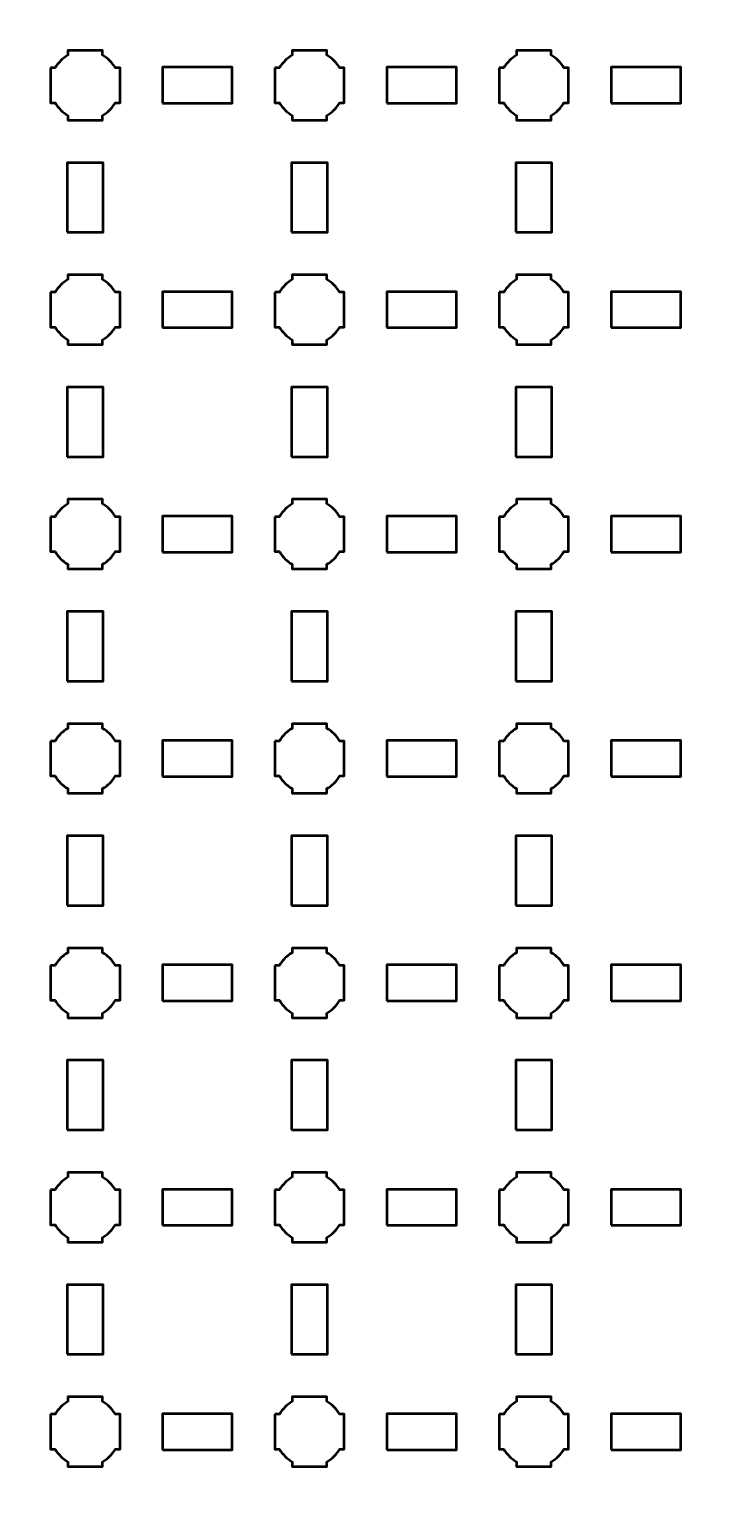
# Model space of a CAD drawing. Header units: centimetres. Extents: x -35.1 to 14.2, y -39.5 to 9.8.
# Drawn here: x -11 to -4.94, y -15.35 to -2.35 of the extents above; entities that cross this region are included whole.
import ezdxf

# ---------------------------------------------------------------- set-up
doc = ezdxf.new("R2010")
doc.units = ezdxf.units.CM
doc.header["$MEASUREMENT"] = 0
doc.layers.add('Layer 1', color=7, linetype='Continuous')

msp = doc.modelspace()

# ---------------------------------------------------------------- linework, layer by layer
at = {"layer": 'Layer 1', "color": 250, "lineweight": 53}
for points in [[(-9.81, -3.01), (-9.19, -3.01), (-9.19, -2.69), (-9.81, -2.69), (-9.81, -3.01)], [(-7.81, -3.01), (-7.19, -3.01), (-7.19, -2.69), (-7.81, -2.69), (-7.81, -3.01)], [(-5.81, -3.01), (-5.19, -3.01), (-5.19, -2.69), (-5.81, -2.69), (-5.81, -3.01)], [(-10.66, -4.16), (-10.34, -4.16), (-10.34, -3.54), (-10.66, -3.54), (-10.66, -4.16)], [(-8.66, -4.16), (-8.34, -4.16), (-8.34, -3.54), (-8.66, -3.54), (-8.66, -4.16)], [(-6.66, -4.16), (-6.34, -4.16), (-6.34, -3.54), (-6.66, -3.54), (-6.66, -4.16)], [(-9.81, -5.01), (-9.19, -5.01), (-9.19, -4.69), (-9.81, -4.69), (-9.81, -5.01)], [(-7.81, -5.01), (-7.19, -5.01), (-7.19, -4.69), (-7.81, -4.69), (-7.81, -5.01)], [(-5.81, -5.01), (-5.19, -5.01), (-5.19, -4.69), (-5.81, -4.69), (-5.81, -5.01)], [(-10.66, -6.16), (-10.34, -6.16), (-10.34, -5.54), (-10.66, -5.54), (-10.66, -6.16)], [(-8.66, -6.16), (-8.34, -6.16), (-8.34, -5.54), (-8.66, -5.54), (-8.66, -6.16)], [(-6.66, -6.16), (-6.34, -6.16), (-6.34, -5.54), (-6.66, -5.54), (-6.66, -6.16)], [(-9.81, -7.01), (-9.19, -7.01), (-9.19, -6.69), (-9.81, -6.69), (-9.81, -7.01)], [(-7.81, -7.01), (-7.19, -7.01), (-7.19, -6.69), (-7.81, -6.69), (-7.81, -7.01)], [(-5.81, -7.01), (-5.19, -7.01), (-5.19, -6.69), (-5.81, -6.69), (-5.81, -7.01)], [(-10.66, -8.16), (-10.34, -8.16), (-10.34, -7.54), (-10.66, -7.54), (-10.66, -8.16)], [(-8.66, -8.16), (-8.34, -8.16), (-8.34, -7.54), (-8.66, -7.54), (-8.66, -8.16)], [(-6.66, -8.16), (-6.34, -8.16), (-6.34, -7.54), (-6.66, -7.54), (-6.66, -8.16)], [(-9.81, -9.01), (-9.19, -9.01), (-9.19, -8.69), (-9.81, -8.69), (-9.81, -9.01)], [(-7.81, -9.01), (-7.19, -9.01), (-7.19, -8.69), (-7.81, -8.69), (-7.81, -9.01)], [(-5.81, -9.01), (-5.19, -9.01), (-5.19, -8.69), (-5.81, -8.69), (-5.81, -9.01)], [(-10.66, -10.16), (-10.34, -10.16), (-10.34, -9.54), (-10.66, -9.54), (-10.66, -10.16)], [(-8.66, -10.16), (-8.34, -10.16), (-8.34, -9.54), (-8.66, -9.54), (-8.66, -10.16)], [(-6.66, -10.16), (-6.34, -10.16), (-6.34, -9.54), (-6.66, -9.54), (-6.66, -10.16)], [(-9.81, -11.01), (-9.19, -11.01), (-9.19, -10.69), (-9.81, -10.69), (-9.81, -11.01)], [(-7.81, -11.01), (-7.19, -11.01), (-7.19, -10.69), (-7.81, -10.69), (-7.81, -11.01)], [(-5.81, -11.01), (-5.19, -11.01), (-5.19, -10.69), (-5.81, -10.69), (-5.81, -11.01)], [(-10.66, -12.16), (-10.34, -12.16), (-10.34, -11.54), (-10.66, -11.54), (-10.66, -12.16)], [(-8.66, -12.16), (-8.34, -12.16), (-8.34, -11.54), (-8.66, -11.54), (-8.66, -12.16)], [(-6.66, -12.16), (-6.34, -12.16), (-6.34, -11.54), (-6.66, -11.54), (-6.66, -12.16)], [(-9.81, -13.01), (-9.19, -13.01), (-9.19, -12.69), (-9.81, -12.69), (-9.81, -13.01)], [(-7.81, -13.01), (-7.19, -13.01), (-7.19, -12.69), (-7.81, -12.69), (-7.81, -13.01)], [(-5.81, -13.01), (-5.19, -13.01), (-5.19, -12.69), (-5.81, -12.69), (-5.81, -13.01)], [(-10.66, -14.16), (-10.34, -14.16), (-10.34, -13.54), (-10.66, -13.54), (-10.66, -14.16)], [(-8.66, -14.16), (-8.34, -14.16), (-8.34, -13.54), (-8.66, -13.54), (-8.66, -14.16)], [(-6.66, -14.16), (-6.34, -14.16), (-6.34, -13.54), (-6.66, -13.54), (-6.66, -14.16)], [(-9.81, -15.01), (-9.19, -15.01), (-9.19, -14.69), (-9.81, -14.69), (-9.81, -15.01)], [(-7.81, -15.01), (-7.19, -15.01), (-7.19, -14.69), (-7.81, -14.69), (-7.81, -15.01)], [(-5.81, -15.01), (-5.19, -15.01), (-5.19, -14.69), (-5.81, -14.69), (-5.81, -15.01)]]:
    msp.add_lwpolyline(points, close=True, dxfattribs=at)
msp.add_open_spline([(-35.15, -39), (-35.15, -39), (-35.15, 9.3), (-35.15, 9.3), (-35.15, 9.3), (-35.15, 9.57609), (-34.92609, 9.8), (-34.65, 9.8), (-34.65, 9.8), (-34.65, 9.8), (13.65, 9.8), (13.65, 9.8), (13.65, 9.8), (13.92609, 9.8), (14.15, 9.57609), (14.15, 9.3), (14.15, 9.3), (14.15, 9.3), (14.15, -39), (14.15, -39), (14.15, -39), (14.15, -39.27609), (13.92609, -39.5), (13.65, -39.5), (13.65, -39.5), (13.65, -39.5), (-34.65, -39.5), (-34.65, -39.5), (-34.65, -39.5), (-34.92609, -39.5), (-35.15, -39.27609), (-35.15, -39)], degree=3, knots=[0, 0, 0, 0, 0.125, 0.125, 0.125, 0.125, 0.25, 0.25, 0.25, 0.25, 0.375, 0.375, 0.375, 0.375, 0.5, 0.5, 0.5, 0.5, 0.625, 0.625, 0.625, 0.625, 0.75, 0.75, 0.75, 0.75, 0.875, 0.875, 0.875, 0.875, 1, 1, 1, 1], dxfattribs=at)
at = {"layer": 'Layer 1', "lineweight": 53}
for points in [[(-10.81, -2.695), (-10.81, -2.695), (-10.76851, -2.695), (-10.76851, -2.695), (-10.76851, -2.695), (-10.74128, -2.64795), (-10.70205, -2.60872), (-10.655, -2.58149), (-10.655, -2.58149), (-10.655, -2.58149), (-10.655, -2.54), (-10.655, -2.54), (-10.655, -2.54), (-10.655, -2.54), (-10.5, -2.54), (-10.5, -2.54), (-10.5, -2.54), (-10.5, -2.54), (-10.345, -2.54), (-10.345, -2.54), (-10.345, -2.54), (-10.345, -2.54), (-10.345, -2.58149), (-10.345, -2.58149), (-10.345, -2.58149), (-10.29795, -2.60872), (-10.25872, -2.64795), (-10.23149, -2.695), (-10.23149, -2.695), (-10.23149, -2.695), (-10.19, -2.695), (-10.19, -2.695), (-10.19, -2.695), (-10.19, -2.695), (-10.19, -2.85), (-10.19, -2.85), (-10.19, -2.85), (-10.19, -2.85), (-10.19, -3.005), (-10.19, -3.005), (-10.19, -3.005), (-10.19, -3.005), (-10.23149, -3.005), (-10.23149, -3.005), (-10.23149, -3.005), (-10.25872, -3.05205), (-10.29795, -3.09128), (-10.345, -3.11851), (-10.345, -3.11851), (-10.345, -3.11851), (-10.345, -3.16), (-10.345, -3.16), (-10.345, -3.16), (-10.345, -3.16), (-10.5, -3.16), (-10.5, -3.16), (-10.5, -3.16), (-10.5, -3.16), (-10.655, -3.16), (-10.655, -3.16), (-10.655, -3.16), (-10.655, -3.16), (-10.655, -3.11851), (-10.655, -3.11851), (-10.655, -3.11851), (-10.70205, -3.09128), (-10.74128, -3.05205), (-10.76851, -3.005), (-10.76851, -3.005), (-10.76851, -3.005), (-10.81, -3.005), (-10.81, -3.005), (-10.81, -3.005), (-10.81, -3.005), (-10.81, -2.85), (-10.81, -2.85), (-10.81, -2.85), (-10.81, -2.85), (-10.81, -2.695), (-10.81, -2.695)], [(-8.81, -2.695), (-8.81, -2.695), (-8.76851, -2.695), (-8.76851, -2.695), (-8.76851, -2.695), (-8.74128, -2.64795), (-8.70205, -2.60872), (-8.655, -2.58149), (-8.655, -2.58149), (-8.655, -2.58149), (-8.655, -2.54), (-8.655, -2.54), (-8.655, -2.54), (-8.655, -2.54), (-8.5, -2.54), (-8.5, -2.54), (-8.5, -2.54), (-8.5, -2.54), (-8.345, -2.54), (-8.345, -2.54), (-8.345, -2.54), (-8.345, -2.54), (-8.345, -2.58149), (-8.345, -2.58149), (-8.345, -2.58149), (-8.29795, -2.60872), (-8.25872, -2.64795), (-8.23149, -2.695), (-8.23149, -2.695), (-8.23149, -2.695), (-8.19, -2.695), (-8.19, -2.695), (-8.19, -2.695), (-8.19, -2.695), (-8.19, -2.85), (-8.19, -2.85), (-8.19, -2.85), (-8.19, -2.85), (-8.19, -3.005), (-8.19, -3.005), (-8.19, -3.005), (-8.19, -3.005), (-8.23149, -3.005), (-8.23149, -3.005), (-8.23149, -3.005), (-8.25872, -3.05205), (-8.29795, -3.09128), (-8.345, -3.11851), (-8.345, -3.11851), (-8.345, -3.11851), (-8.345, -3.16), (-8.345, -3.16), (-8.345, -3.16), (-8.345, -3.16), (-8.5, -3.16), (-8.5, -3.16), (-8.5, -3.16), (-8.5, -3.16), (-8.655, -3.16), (-8.655, -3.16), (-8.655, -3.16), (-8.655, -3.16), (-8.655, -3.11851), (-8.655, -3.11851), (-8.655, -3.11851), (-8.70205, -3.09128), (-8.74128, -3.05205), (-8.76851, -3.005), (-8.76851, -3.005), (-8.76851, -3.005), (-8.81, -3.005), (-8.81, -3.005), (-8.81, -3.005), (-8.81, -3.005), (-8.81, -2.85), (-8.81, -2.85), (-8.81, -2.85), (-8.81, -2.85), (-8.81, -2.695), (-8.81, -2.695)], [(-6.81, -2.695), (-6.81, -2.695), (-6.76851, -2.695), (-6.76851, -2.695), (-6.76851, -2.695), (-6.74128, -2.64795), (-6.70205, -2.60872), (-6.655, -2.58149), (-6.655, -2.58149), (-6.655, -2.58149), (-6.655, -2.54), (-6.655, -2.54), (-6.655, -2.54), (-6.655, -2.54), (-6.5, -2.54), (-6.5, -2.54), (-6.5, -2.54), (-6.5, -2.54), (-6.345, -2.54), (-6.345, -2.54), (-6.345, -2.54), (-6.345, -2.54), (-6.345, -2.58149), (-6.345, -2.58149), (-6.345, -2.58149), (-6.29795, -2.60872), (-6.25872, -2.64795), (-6.23149, -2.695), (-6.23149, -2.695), (-6.23149, -2.695), (-6.19, -2.695), (-6.19, -2.695), (-6.19, -2.695), (-6.19, -2.695), (-6.19, -2.85), (-6.19, -2.85), (-6.19, -2.85), (-6.19, -2.85), (-6.19, -3.005), (-6.19, -3.005), (-6.19, -3.005), (-6.19, -3.005), (-6.23149, -3.005), (-6.23149, -3.005), (-6.23149, -3.005), (-6.25872, -3.05205), (-6.29795, -3.09128), (-6.345, -3.11851), (-6.345, -3.11851), (-6.345, -3.11851), (-6.345, -3.16), (-6.345, -3.16), (-6.345, -3.16), (-6.345, -3.16), (-6.5, -3.16), (-6.5, -3.16), (-6.5, -3.16), (-6.5, -3.16), (-6.655, -3.16), (-6.655, -3.16), (-6.655, -3.16), (-6.655, -3.16), (-6.655, -3.11851), (-6.655, -3.11851), (-6.655, -3.11851), (-6.70205, -3.09128), (-6.74128, -3.05205), (-6.76851, -3.005), (-6.76851, -3.005), (-6.76851, -3.005), (-6.81, -3.005), (-6.81, -3.005), (-6.81, -3.005), (-6.81, -3.005), (-6.81, -2.85), (-6.81, -2.85), (-6.81, -2.85), (-6.81, -2.85), (-6.81, -2.695), (-6.81, -2.695)], [(-10.81, -4.695), (-10.81, -4.695), (-10.76851, -4.695), (-10.76851, -4.695), (-10.76851, -4.695), (-10.74128, -4.64795), (-10.70205, -4.60872), (-10.655, -4.58149), (-10.655, -4.58149), (-10.655, -4.58149), (-10.655, -4.54), (-10.655, -4.54), (-10.655, -4.54), (-10.655, -4.54), (-10.5, -4.54), (-10.5, -4.54), (-10.5, -4.54), (-10.5, -4.54), (-10.345, -4.54), (-10.345, -4.54), (-10.345, -4.54), (-10.345, -4.54), (-10.345, -4.58149), (-10.345, -4.58149), (-10.345, -4.58149), (-10.29795, -4.60872), (-10.25872, -4.64795), (-10.23149, -4.695), (-10.23149, -4.695), (-10.23149, -4.695), (-10.19, -4.695), (-10.19, -4.695), (-10.19, -4.695), (-10.19, -4.695), (-10.19, -4.85), (-10.19, -4.85), (-10.19, -4.85), (-10.19, -4.85), (-10.19, -5.005), (-10.19, -5.005), (-10.19, -5.005), (-10.19, -5.005), (-10.23149, -5.005), (-10.23149, -5.005), (-10.23149, -5.005), (-10.25872, -5.05205), (-10.29795, -5.09128), (-10.345, -5.11851), (-10.345, -5.11851), (-10.345, -5.11851), (-10.345, -5.16), (-10.345, -5.16), (-10.345, -5.16), (-10.345, -5.16), (-10.5, -5.16), (-10.5, -5.16), (-10.5, -5.16), (-10.5, -5.16), (-10.655, -5.16), (-10.655, -5.16), (-10.655, -5.16), (-10.655, -5.16), (-10.655, -5.11851), (-10.655, -5.11851), (-10.655, -5.11851), (-10.70205, -5.09128), (-10.74128, -5.05205), (-10.76851, -5.005), (-10.76851, -5.005), (-10.76851, -5.005), (-10.81, -5.005), (-10.81, -5.005), (-10.81, -5.005), (-10.81, -5.005), (-10.81, -4.85), (-10.81, -4.85), (-10.81, -4.85), (-10.81, -4.85), (-10.81, -4.695), (-10.81, -4.695)], [(-8.81, -4.695), (-8.81, -4.695), (-8.76851, -4.695), (-8.76851, -4.695), (-8.76851, -4.695), (-8.74128, -4.64795), (-8.70205, -4.60872), (-8.655, -4.58149), (-8.655, -4.58149), (-8.655, -4.58149), (-8.655, -4.54), (-8.655, -4.54), (-8.655, -4.54), (-8.655, -4.54), (-8.5, -4.54), (-8.5, -4.54), (-8.5, -4.54), (-8.5, -4.54), (-8.345, -4.54), (-8.345, -4.54), (-8.345, -4.54), (-8.345, -4.54), (-8.345, -4.58149), (-8.345, -4.58149), (-8.345, -4.58149), (-8.29795, -4.60872), (-8.25872, -4.64795), (-8.23149, -4.695), (-8.23149, -4.695), (-8.23149, -4.695), (-8.19, -4.695), (-8.19, -4.695), (-8.19, -4.695), (-8.19, -4.695), (-8.19, -4.85), (-8.19, -4.85), (-8.19, -4.85), (-8.19, -4.85), (-8.19, -5.005), (-8.19, -5.005), (-8.19, -5.005), (-8.19, -5.005), (-8.23149, -5.005), (-8.23149, -5.005), (-8.23149, -5.005), (-8.25872, -5.05205), (-8.29795, -5.09128), (-8.345, -5.11851), (-8.345, -5.11851), (-8.345, -5.11851), (-8.345, -5.16), (-8.345, -5.16), (-8.345, -5.16), (-8.345, -5.16), (-8.5, -5.16), (-8.5, -5.16), (-8.5, -5.16), (-8.5, -5.16), (-8.655, -5.16), (-8.655, -5.16), (-8.655, -5.16), (-8.655, -5.16), (-8.655, -5.11851), (-8.655, -5.11851), (-8.655, -5.11851), (-8.70205, -5.09128), (-8.74128, -5.05205), (-8.76851, -5.005), (-8.76851, -5.005), (-8.76851, -5.005), (-8.81, -5.005), (-8.81, -5.005), (-8.81, -5.005), (-8.81, -5.005), (-8.81, -4.85), (-8.81, -4.85), (-8.81, -4.85), (-8.81, -4.85), (-8.81, -4.695), (-8.81, -4.695)], [(-6.81, -4.695), (-6.81, -4.695), (-6.76851, -4.695), (-6.76851, -4.695), (-6.76851, -4.695), (-6.74128, -4.64795), (-6.70205, -4.60872), (-6.655, -4.58149), (-6.655, -4.58149), (-6.655, -4.58149), (-6.655, -4.54), (-6.655, -4.54), (-6.655, -4.54), (-6.655, -4.54), (-6.5, -4.54), (-6.5, -4.54), (-6.5, -4.54), (-6.5, -4.54), (-6.345, -4.54), (-6.345, -4.54), (-6.345, -4.54), (-6.345, -4.54), (-6.345, -4.58149), (-6.345, -4.58149), (-6.345, -4.58149), (-6.29795, -4.60872), (-6.25872, -4.64795), (-6.23149, -4.695), (-6.23149, -4.695), (-6.23149, -4.695), (-6.19, -4.695), (-6.19, -4.695), (-6.19, -4.695), (-6.19, -4.695), (-6.19, -4.85), (-6.19, -4.85), (-6.19, -4.85), (-6.19, -4.85), (-6.19, -5.005), (-6.19, -5.005), (-6.19, -5.005), (-6.19, -5.005), (-6.23149, -5.005), (-6.23149, -5.005), (-6.23149, -5.005), (-6.25872, -5.05205), (-6.29795, -5.09128), (-6.345, -5.11851), (-6.345, -5.11851), (-6.345, -5.11851), (-6.345, -5.16), (-6.345, -5.16), (-6.345, -5.16), (-6.345, -5.16), (-6.5, -5.16), (-6.5, -5.16), (-6.5, -5.16), (-6.5, -5.16), (-6.655, -5.16), (-6.655, -5.16), (-6.655, -5.16), (-6.655, -5.16), (-6.655, -5.11851), (-6.655, -5.11851), (-6.655, -5.11851), (-6.70205, -5.09128), (-6.74128, -5.05205), (-6.76851, -5.005), (-6.76851, -5.005), (-6.76851, -5.005), (-6.81, -5.005), (-6.81, -5.005), (-6.81, -5.005), (-6.81, -5.005), (-6.81, -4.85), (-6.81, -4.85), (-6.81, -4.85), (-6.81, -4.85), (-6.81, -4.695), (-6.81, -4.695)], [(-10.81, -6.695), (-10.81, -6.695), (-10.76851, -6.695), (-10.76851, -6.695), (-10.76851, -6.695), (-10.74128, -6.64795), (-10.70205, -6.60872), (-10.655, -6.58149), (-10.655, -6.58149), (-10.655, -6.58149), (-10.655, -6.54), (-10.655, -6.54), (-10.655, -6.54), (-10.655, -6.54), (-10.5, -6.54), (-10.5, -6.54), (-10.5, -6.54), (-10.5, -6.54), (-10.345, -6.54), (-10.345, -6.54), (-10.345, -6.54), (-10.345, -6.54), (-10.345, -6.58149), (-10.345, -6.58149), (-10.345, -6.58149), (-10.29795, -6.60872), (-10.25872, -6.64795), (-10.23149, -6.695), (-10.23149, -6.695), (-10.23149, -6.695), (-10.19, -6.695), (-10.19, -6.695), (-10.19, -6.695), (-10.19, -6.695), (-10.19, -6.85), (-10.19, -6.85), (-10.19, -6.85), (-10.19, -6.85), (-10.19, -7.005), (-10.19, -7.005), (-10.19, -7.005), (-10.19, -7.005), (-10.23149, -7.005), (-10.23149, -7.005), (-10.23149, -7.005), (-10.25872, -7.05205), (-10.29795, -7.09128), (-10.345, -7.11851), (-10.345, -7.11851), (-10.345, -7.11851), (-10.345, -7.16), (-10.345, -7.16), (-10.345, -7.16), (-10.345, -7.16), (-10.5, -7.16), (-10.5, -7.16), (-10.5, -7.16), (-10.5, -7.16), (-10.655, -7.16), (-10.655, -7.16), (-10.655, -7.16), (-10.655, -7.16), (-10.655, -7.11851), (-10.655, -7.11851), (-10.655, -7.11851), (-10.70205, -7.09128), (-10.74128, -7.05205), (-10.76851, -7.005), (-10.76851, -7.005), (-10.76851, -7.005), (-10.81, -7.005), (-10.81, -7.005), (-10.81, -7.005), (-10.81, -7.005), (-10.81, -6.85), (-10.81, -6.85), (-10.81, -6.85), (-10.81, -6.85), (-10.81, -6.695), (-10.81, -6.695)], [(-8.81, -6.695), (-8.81, -6.695), (-8.76851, -6.695), (-8.76851, -6.695), (-8.76851, -6.695), (-8.74128, -6.64795), (-8.70205, -6.60872), (-8.655, -6.58149), (-8.655, -6.58149), (-8.655, -6.58149), (-8.655, -6.54), (-8.655, -6.54), (-8.655, -6.54), (-8.655, -6.54), (-8.5, -6.54), (-8.5, -6.54), (-8.5, -6.54), (-8.5, -6.54), (-8.345, -6.54), (-8.345, -6.54), (-8.345, -6.54), (-8.345, -6.54), (-8.345, -6.58149), (-8.345, -6.58149), (-8.345, -6.58149), (-8.29795, -6.60872), (-8.25872, -6.64795), (-8.23149, -6.695), (-8.23149, -6.695), (-8.23149, -6.695), (-8.19, -6.695), (-8.19, -6.695), (-8.19, -6.695), (-8.19, -6.695), (-8.19, -6.85), (-8.19, -6.85), (-8.19, -6.85), (-8.19, -6.85), (-8.19, -7.005), (-8.19, -7.005), (-8.19, -7.005), (-8.19, -7.005), (-8.23149, -7.005), (-8.23149, -7.005), (-8.23149, -7.005), (-8.25872, -7.05205), (-8.29795, -7.09128), (-8.345, -7.11851), (-8.345, -7.11851), (-8.345, -7.11851), (-8.345, -7.16), (-8.345, -7.16), (-8.345, -7.16), (-8.345, -7.16), (-8.5, -7.16), (-8.5, -7.16), (-8.5, -7.16), (-8.5, -7.16), (-8.655, -7.16), (-8.655, -7.16), (-8.655, -7.16), (-8.655, -7.16), (-8.655, -7.11851), (-8.655, -7.11851), (-8.655, -7.11851), (-8.70205, -7.09128), (-8.74128, -7.05205), (-8.76851, -7.005), (-8.76851, -7.005), (-8.76851, -7.005), (-8.81, -7.005), (-8.81, -7.005), (-8.81, -7.005), (-8.81, -7.005), (-8.81, -6.85), (-8.81, -6.85), (-8.81, -6.85), (-8.81, -6.85), (-8.81, -6.695), (-8.81, -6.695)], [(-6.81, -6.695), (-6.81, -6.695), (-6.76851, -6.695), (-6.76851, -6.695), (-6.76851, -6.695), (-6.74128, -6.64795), (-6.70205, -6.60872), (-6.655, -6.58149), (-6.655, -6.58149), (-6.655, -6.58149), (-6.655, -6.54), (-6.655, -6.54), (-6.655, -6.54), (-6.655, -6.54), (-6.5, -6.54), (-6.5, -6.54), (-6.5, -6.54), (-6.5, -6.54), (-6.345, -6.54), (-6.345, -6.54), (-6.345, -6.54), (-6.345, -6.54), (-6.345, -6.58149), (-6.345, -6.58149), (-6.345, -6.58149), (-6.29795, -6.60872), (-6.25872, -6.64795), (-6.23149, -6.695), (-6.23149, -6.695), (-6.23149, -6.695), (-6.19, -6.695), (-6.19, -6.695), (-6.19, -6.695), (-6.19, -6.695), (-6.19, -6.85), (-6.19, -6.85), (-6.19, -6.85), (-6.19, -6.85), (-6.19, -7.005), (-6.19, -7.005), (-6.19, -7.005), (-6.19, -7.005), (-6.23149, -7.005), (-6.23149, -7.005), (-6.23149, -7.005), (-6.25872, -7.05205), (-6.29795, -7.09128), (-6.345, -7.11851), (-6.345, -7.11851), (-6.345, -7.11851), (-6.345, -7.16), (-6.345, -7.16), (-6.345, -7.16), (-6.345, -7.16), (-6.5, -7.16), (-6.5, -7.16), (-6.5, -7.16), (-6.5, -7.16), (-6.655, -7.16), (-6.655, -7.16), (-6.655, -7.16), (-6.655, -7.16), (-6.655, -7.11851), (-6.655, -7.11851), (-6.655, -7.11851), (-6.70205, -7.09128), (-6.74128, -7.05205), (-6.76851, -7.005), (-6.76851, -7.005), (-6.76851, -7.005), (-6.81, -7.005), (-6.81, -7.005), (-6.81, -7.005), (-6.81, -7.005), (-6.81, -6.85), (-6.81, -6.85), (-6.81, -6.85), (-6.81, -6.85), (-6.81, -6.695), (-6.81, -6.695)], [(-10.81, -8.695), (-10.81, -8.695), (-10.76851, -8.695), (-10.76851, -8.695), (-10.76851, -8.695), (-10.74128, -8.64795), (-10.70205, -8.60872), (-10.655, -8.58149), (-10.655, -8.58149), (-10.655, -8.58149), (-10.655, -8.54), (-10.655, -8.54), (-10.655, -8.54), (-10.655, -8.54), (-10.5, -8.54), (-10.5, -8.54), (-10.5, -8.54), (-10.5, -8.54), (-10.345, -8.54), (-10.345, -8.54), (-10.345, -8.54), (-10.345, -8.54), (-10.345, -8.58149), (-10.345, -8.58149), (-10.345, -8.58149), (-10.29795, -8.60872), (-10.25872, -8.64795), (-10.23149, -8.695), (-10.23149, -8.695), (-10.23149, -8.695), (-10.19, -8.695), (-10.19, -8.695), (-10.19, -8.695), (-10.19, -8.695), (-10.19, -8.85), (-10.19, -8.85), (-10.19, -8.85), (-10.19, -8.85), (-10.19, -9.005), (-10.19, -9.005), (-10.19, -9.005), (-10.19, -9.005), (-10.23149, -9.005), (-10.23149, -9.005), (-10.23149, -9.005), (-10.25872, -9.05205), (-10.29795, -9.09128), (-10.345, -9.11851), (-10.345, -9.11851), (-10.345, -9.11851), (-10.345, -9.16), (-10.345, -9.16), (-10.345, -9.16), (-10.345, -9.16), (-10.5, -9.16), (-10.5, -9.16), (-10.5, -9.16), (-10.5, -9.16), (-10.655, -9.16), (-10.655, -9.16), (-10.655, -9.16), (-10.655, -9.16), (-10.655, -9.11851), (-10.655, -9.11851), (-10.655, -9.11851), (-10.70205, -9.09128), (-10.74128, -9.05205), (-10.76851, -9.005), (-10.76851, -9.005), (-10.76851, -9.005), (-10.81, -9.005), (-10.81, -9.005), (-10.81, -9.005), (-10.81, -9.005), (-10.81, -8.85), (-10.81, -8.85), (-10.81, -8.85), (-10.81, -8.85), (-10.81, -8.695), (-10.81, -8.695)], [(-8.81, -8.695), (-8.81, -8.695), (-8.76851, -8.695), (-8.76851, -8.695), (-8.76851, -8.695), (-8.74128, -8.64795), (-8.70205, -8.60872), (-8.655, -8.58149), (-8.655, -8.58149), (-8.655, -8.58149), (-8.655, -8.54), (-8.655, -8.54), (-8.655, -8.54), (-8.655, -8.54), (-8.5, -8.54), (-8.5, -8.54), (-8.5, -8.54), (-8.5, -8.54), (-8.345, -8.54), (-8.345, -8.54), (-8.345, -8.54), (-8.345, -8.54), (-8.345, -8.58149), (-8.345, -8.58149), (-8.345, -8.58149), (-8.29795, -8.60872), (-8.25872, -8.64795), (-8.23149, -8.695), (-8.23149, -8.695), (-8.23149, -8.695), (-8.19, -8.695), (-8.19, -8.695), (-8.19, -8.695), (-8.19, -8.695), (-8.19, -8.85), (-8.19, -8.85), (-8.19, -8.85), (-8.19, -8.85), (-8.19, -9.005), (-8.19, -9.005), (-8.19, -9.005), (-8.19, -9.005), (-8.23149, -9.005), (-8.23149, -9.005), (-8.23149, -9.005), (-8.25872, -9.05205), (-8.29795, -9.09128), (-8.345, -9.11851), (-8.345, -9.11851), (-8.345, -9.11851), (-8.345, -9.16), (-8.345, -9.16), (-8.345, -9.16), (-8.345, -9.16), (-8.5, -9.16), (-8.5, -9.16), (-8.5, -9.16), (-8.5, -9.16), (-8.655, -9.16), (-8.655, -9.16), (-8.655, -9.16), (-8.655, -9.16), (-8.655, -9.11851), (-8.655, -9.11851), (-8.655, -9.11851), (-8.70205, -9.09128), (-8.74128, -9.05205), (-8.76851, -9.005), (-8.76851, -9.005), (-8.76851, -9.005), (-8.81, -9.005), (-8.81, -9.005), (-8.81, -9.005), (-8.81, -9.005), (-8.81, -8.85), (-8.81, -8.85), (-8.81, -8.85), (-8.81, -8.85), (-8.81, -8.695), (-8.81, -8.695)], [(-6.81, -8.695), (-6.81, -8.695), (-6.76851, -8.695), (-6.76851, -8.695), (-6.76851, -8.695), (-6.74128, -8.64795), (-6.70205, -8.60872), (-6.655, -8.58149), (-6.655, -8.58149), (-6.655, -8.58149), (-6.655, -8.54), (-6.655, -8.54), (-6.655, -8.54), (-6.655, -8.54), (-6.5, -8.54), (-6.5, -8.54), (-6.5, -8.54), (-6.5, -8.54), (-6.345, -8.54), (-6.345, -8.54), (-6.345, -8.54), (-6.345, -8.54), (-6.345, -8.58149), (-6.345, -8.58149), (-6.345, -8.58149), (-6.29795, -8.60872), (-6.25872, -8.64795), (-6.23149, -8.695), (-6.23149, -8.695), (-6.23149, -8.695), (-6.19, -8.695), (-6.19, -8.695), (-6.19, -8.695), (-6.19, -8.695), (-6.19, -8.85), (-6.19, -8.85), (-6.19, -8.85), (-6.19, -8.85), (-6.19, -9.005), (-6.19, -9.005), (-6.19, -9.005), (-6.19, -9.005), (-6.23149, -9.005), (-6.23149, -9.005), (-6.23149, -9.005), (-6.25872, -9.05205), (-6.29795, -9.09128), (-6.345, -9.11851), (-6.345, -9.11851), (-6.345, -9.11851), (-6.345, -9.16), (-6.345, -9.16), (-6.345, -9.16), (-6.345, -9.16), (-6.5, -9.16), (-6.5, -9.16), (-6.5, -9.16), (-6.5, -9.16), (-6.655, -9.16), (-6.655, -9.16), (-6.655, -9.16), (-6.655, -9.16), (-6.655, -9.11851), (-6.655, -9.11851), (-6.655, -9.11851), (-6.70205, -9.09128), (-6.74128, -9.05205), (-6.76851, -9.005), (-6.76851, -9.005), (-6.76851, -9.005), (-6.81, -9.005), (-6.81, -9.005), (-6.81, -9.005), (-6.81, -9.005), (-6.81, -8.85), (-6.81, -8.85), (-6.81, -8.85), (-6.81, -8.85), (-6.81, -8.695), (-6.81, -8.695)], [(-10.81, -10.695), (-10.81, -10.695), (-10.76851, -10.695), (-10.76851, -10.695), (-10.76851, -10.695), (-10.74128, -10.64795), (-10.70205, -10.60872), (-10.655, -10.58149), (-10.655, -10.58149), (-10.655, -10.58149), (-10.655, -10.54), (-10.655, -10.54), (-10.655, -10.54), (-10.655, -10.54), (-10.5, -10.54), (-10.5, -10.54), (-10.5, -10.54), (-10.5, -10.54), (-10.345, -10.54), (-10.345, -10.54), (-10.345, -10.54), (-10.345, -10.54), (-10.345, -10.58149), (-10.345, -10.58149), (-10.345, -10.58149), (-10.29795, -10.60872), (-10.25872, -10.64795), (-10.23149, -10.695), (-10.23149, -10.695), (-10.23149, -10.695), (-10.19, -10.695), (-10.19, -10.695), (-10.19, -10.695), (-10.19, -10.695), (-10.19, -10.85), (-10.19, -10.85), (-10.19, -10.85), (-10.19, -10.85), (-10.19, -11.005), (-10.19, -11.005), (-10.19, -11.005), (-10.19, -11.005), (-10.23149, -11.005), (-10.23149, -11.005), (-10.23149, -11.005), (-10.25872, -11.05205), (-10.29795, -11.09128), (-10.345, -11.11851), (-10.345, -11.11851), (-10.345, -11.11851), (-10.345, -11.16), (-10.345, -11.16), (-10.345, -11.16), (-10.345, -11.16), (-10.5, -11.16), (-10.5, -11.16), (-10.5, -11.16), (-10.5, -11.16), (-10.655, -11.16), (-10.655, -11.16), (-10.655, -11.16), (-10.655, -11.16), (-10.655, -11.11851), (-10.655, -11.11851), (-10.655, -11.11851), (-10.70205, -11.09128), (-10.74128, -11.05205), (-10.76851, -11.005), (-10.76851, -11.005), (-10.76851, -11.005), (-10.81, -11.005), (-10.81, -11.005), (-10.81, -11.005), (-10.81, -11.005), (-10.81, -10.85), (-10.81, -10.85), (-10.81, -10.85), (-10.81, -10.85), (-10.81, -10.695), (-10.81, -10.695)], [(-8.81, -10.695), (-8.81, -10.695), (-8.76851, -10.695), (-8.76851, -10.695), (-8.76851, -10.695), (-8.74128, -10.64795), (-8.70205, -10.60872), (-8.655, -10.58149), (-8.655, -10.58149), (-8.655, -10.58149), (-8.655, -10.54), (-8.655, -10.54), (-8.655, -10.54), (-8.655, -10.54), (-8.5, -10.54), (-8.5, -10.54), (-8.5, -10.54), (-8.5, -10.54), (-8.345, -10.54), (-8.345, -10.54), (-8.345, -10.54), (-8.345, -10.54), (-8.345, -10.58149), (-8.345, -10.58149), (-8.345, -10.58149), (-8.29795, -10.60872), (-8.25872, -10.64795), (-8.23149, -10.695), (-8.23149, -10.695), (-8.23149, -10.695), (-8.19, -10.695), (-8.19, -10.695), (-8.19, -10.695), (-8.19, -10.695), (-8.19, -10.85), (-8.19, -10.85), (-8.19, -10.85), (-8.19, -10.85), (-8.19, -11.005), (-8.19, -11.005), (-8.19, -11.005), (-8.19, -11.005), (-8.23149, -11.005), (-8.23149, -11.005), (-8.23149, -11.005), (-8.25872, -11.05205), (-8.29795, -11.09128), (-8.345, -11.11851), (-8.345, -11.11851), (-8.345, -11.11851), (-8.345, -11.16), (-8.345, -11.16), (-8.345, -11.16), (-8.345, -11.16), (-8.5, -11.16), (-8.5, -11.16), (-8.5, -11.16), (-8.5, -11.16), (-8.655, -11.16), (-8.655, -11.16), (-8.655, -11.16), (-8.655, -11.16), (-8.655, -11.11851), (-8.655, -11.11851), (-8.655, -11.11851), (-8.70205, -11.09128), (-8.74128, -11.05205), (-8.76851, -11.005), (-8.76851, -11.005), (-8.76851, -11.005), (-8.81, -11.005), (-8.81, -11.005), (-8.81, -11.005), (-8.81, -11.005), (-8.81, -10.85), (-8.81, -10.85), (-8.81, -10.85), (-8.81, -10.85), (-8.81, -10.695), (-8.81, -10.695)], [(-6.81, -10.695), (-6.81, -10.695), (-6.76851, -10.695), (-6.76851, -10.695), (-6.76851, -10.695), (-6.74128, -10.64795), (-6.70205, -10.60872), (-6.655, -10.58149), (-6.655, -10.58149), (-6.655, -10.58149), (-6.655, -10.54), (-6.655, -10.54), (-6.655, -10.54), (-6.655, -10.54), (-6.5, -10.54), (-6.5, -10.54), (-6.5, -10.54), (-6.5, -10.54), (-6.345, -10.54), (-6.345, -10.54), (-6.345, -10.54), (-6.345, -10.54), (-6.345, -10.58149), (-6.345, -10.58149), (-6.345, -10.58149), (-6.29795, -10.60872), (-6.25872, -10.64795), (-6.23149, -10.695), (-6.23149, -10.695), (-6.23149, -10.695), (-6.19, -10.695), (-6.19, -10.695), (-6.19, -10.695), (-6.19, -10.695), (-6.19, -10.85), (-6.19, -10.85), (-6.19, -10.85), (-6.19, -10.85), (-6.19, -11.005), (-6.19, -11.005), (-6.19, -11.005), (-6.19, -11.005), (-6.23149, -11.005), (-6.23149, -11.005), (-6.23149, -11.005), (-6.25872, -11.05205), (-6.29795, -11.09128), (-6.345, -11.11851), (-6.345, -11.11851), (-6.345, -11.11851), (-6.345, -11.16), (-6.345, -11.16), (-6.345, -11.16), (-6.345, -11.16), (-6.5, -11.16), (-6.5, -11.16), (-6.5, -11.16), (-6.5, -11.16), (-6.655, -11.16), (-6.655, -11.16), (-6.655, -11.16), (-6.655, -11.16), (-6.655, -11.11851), (-6.655, -11.11851), (-6.655, -11.11851), (-6.70205, -11.09128), (-6.74128, -11.05205), (-6.76851, -11.005), (-6.76851, -11.005), (-6.76851, -11.005), (-6.81, -11.005), (-6.81, -11.005), (-6.81, -11.005), (-6.81, -11.005), (-6.81, -10.85), (-6.81, -10.85), (-6.81, -10.85), (-6.81, -10.85), (-6.81, -10.695), (-6.81, -10.695)], [(-10.81, -12.695), (-10.81, -12.695), (-10.76851, -12.695), (-10.76851, -12.695), (-10.76851, -12.695), (-10.74128, -12.64795), (-10.70205, -12.60872), (-10.655, -12.58149), (-10.655, -12.58149), (-10.655, -12.58149), (-10.655, -12.54), (-10.655, -12.54), (-10.655, -12.54), (-10.655, -12.54), (-10.5, -12.54), (-10.5, -12.54), (-10.5, -12.54), (-10.5, -12.54), (-10.345, -12.54), (-10.345, -12.54), (-10.345, -12.54), (-10.345, -12.54), (-10.345, -12.58149), (-10.345, -12.58149), (-10.345, -12.58149), (-10.29795, -12.60872), (-10.25872, -12.64795), (-10.23149, -12.695), (-10.23149, -12.695), (-10.23149, -12.695), (-10.19, -12.695), (-10.19, -12.695), (-10.19, -12.695), (-10.19, -12.695), (-10.19, -12.85), (-10.19, -12.85), (-10.19, -12.85), (-10.19, -12.85), (-10.19, -13.005), (-10.19, -13.005), (-10.19, -13.005), (-10.19, -13.005), (-10.23149, -13.005), (-10.23149, -13.005), (-10.23149, -13.005), (-10.25872, -13.05205), (-10.29795, -13.09128), (-10.345, -13.11851), (-10.345, -13.11851), (-10.345, -13.11851), (-10.345, -13.16), (-10.345, -13.16), (-10.345, -13.16), (-10.345, -13.16), (-10.5, -13.16), (-10.5, -13.16), (-10.5, -13.16), (-10.5, -13.16), (-10.655, -13.16), (-10.655, -13.16), (-10.655, -13.16), (-10.655, -13.16), (-10.655, -13.11851), (-10.655, -13.11851), (-10.655, -13.11851), (-10.70205, -13.09128), (-10.74128, -13.05205), (-10.76851, -13.005), (-10.76851, -13.005), (-10.76851, -13.005), (-10.81, -13.005), (-10.81, -13.005), (-10.81, -13.005), (-10.81, -13.005), (-10.81, -12.85), (-10.81, -12.85), (-10.81, -12.85), (-10.81, -12.85), (-10.81, -12.695), (-10.81, -12.695)], [(-8.81, -12.695), (-8.81, -12.695), (-8.76851, -12.695), (-8.76851, -12.695), (-8.76851, -12.695), (-8.74128, -12.64795), (-8.70205, -12.60872), (-8.655, -12.58149), (-8.655, -12.58149), (-8.655, -12.58149), (-8.655, -12.54), (-8.655, -12.54), (-8.655, -12.54), (-8.655, -12.54), (-8.5, -12.54), (-8.5, -12.54), (-8.5, -12.54), (-8.5, -12.54), (-8.345, -12.54), (-8.345, -12.54), (-8.345, -12.54), (-8.345, -12.54), (-8.345, -12.58149), (-8.345, -12.58149), (-8.345, -12.58149), (-8.29795, -12.60872), (-8.25872, -12.64795), (-8.23149, -12.695), (-8.23149, -12.695), (-8.23149, -12.695), (-8.19, -12.695), (-8.19, -12.695), (-8.19, -12.695), (-8.19, -12.695), (-8.19, -12.85), (-8.19, -12.85), (-8.19, -12.85), (-8.19, -12.85), (-8.19, -13.005), (-8.19, -13.005), (-8.19, -13.005), (-8.19, -13.005), (-8.23149, -13.005), (-8.23149, -13.005), (-8.23149, -13.005), (-8.25872, -13.05205), (-8.29795, -13.09128), (-8.345, -13.11851), (-8.345, -13.11851), (-8.345, -13.11851), (-8.345, -13.16), (-8.345, -13.16), (-8.345, -13.16), (-8.345, -13.16), (-8.5, -13.16), (-8.5, -13.16), (-8.5, -13.16), (-8.5, -13.16), (-8.655, -13.16), (-8.655, -13.16), (-8.655, -13.16), (-8.655, -13.16), (-8.655, -13.11851), (-8.655, -13.11851), (-8.655, -13.11851), (-8.70205, -13.09128), (-8.74128, -13.05205), (-8.76851, -13.005), (-8.76851, -13.005), (-8.76851, -13.005), (-8.81, -13.005), (-8.81, -13.005), (-8.81, -13.005), (-8.81, -13.005), (-8.81, -12.85), (-8.81, -12.85), (-8.81, -12.85), (-8.81, -12.85), (-8.81, -12.695), (-8.81, -12.695)], [(-6.81, -12.695), (-6.81, -12.695), (-6.76851, -12.695), (-6.76851, -12.695), (-6.76851, -12.695), (-6.74128, -12.64795), (-6.70205, -12.60872), (-6.655, -12.58149), (-6.655, -12.58149), (-6.655, -12.58149), (-6.655, -12.54), (-6.655, -12.54), (-6.655, -12.54), (-6.655, -12.54), (-6.5, -12.54), (-6.5, -12.54), (-6.5, -12.54), (-6.5, -12.54), (-6.345, -12.54), (-6.345, -12.54), (-6.345, -12.54), (-6.345, -12.54), (-6.345, -12.58149), (-6.345, -12.58149), (-6.345, -12.58149), (-6.29795, -12.60872), (-6.25872, -12.64795), (-6.23149, -12.695), (-6.23149, -12.695), (-6.23149, -12.695), (-6.19, -12.695), (-6.19, -12.695), (-6.19, -12.695), (-6.19, -12.695), (-6.19, -12.85), (-6.19, -12.85), (-6.19, -12.85), (-6.19, -12.85), (-6.19, -13.005), (-6.19, -13.005), (-6.19, -13.005), (-6.19, -13.005), (-6.23149, -13.005), (-6.23149, -13.005), (-6.23149, -13.005), (-6.25872, -13.05205), (-6.29795, -13.09128), (-6.345, -13.11851), (-6.345, -13.11851), (-6.345, -13.11851), (-6.345, -13.16), (-6.345, -13.16), (-6.345, -13.16), (-6.345, -13.16), (-6.5, -13.16), (-6.5, -13.16), (-6.5, -13.16), (-6.5, -13.16), (-6.655, -13.16), (-6.655, -13.16), (-6.655, -13.16), (-6.655, -13.16), (-6.655, -13.11851), (-6.655, -13.11851), (-6.655, -13.11851), (-6.70205, -13.09128), (-6.74128, -13.05205), (-6.76851, -13.005), (-6.76851, -13.005), (-6.76851, -13.005), (-6.81, -13.005), (-6.81, -13.005), (-6.81, -13.005), (-6.81, -13.005), (-6.81, -12.85), (-6.81, -12.85), (-6.81, -12.85), (-6.81, -12.85), (-6.81, -12.695), (-6.81, -12.695)], [(-10.81, -14.695), (-10.81, -14.695), (-10.76851, -14.695), (-10.76851, -14.695), (-10.76851, -14.695), (-10.74128, -14.64795), (-10.70205, -14.60872), (-10.655, -14.58149), (-10.655, -14.58149), (-10.655, -14.58149), (-10.655, -14.54), (-10.655, -14.54), (-10.655, -14.54), (-10.655, -14.54), (-10.5, -14.54), (-10.5, -14.54), (-10.5, -14.54), (-10.5, -14.54), (-10.345, -14.54), (-10.345, -14.54), (-10.345, -14.54), (-10.345, -14.54), (-10.345, -14.58149), (-10.345, -14.58149), (-10.345, -14.58149), (-10.29795, -14.60872), (-10.25872, -14.64795), (-10.23149, -14.695), (-10.23149, -14.695), (-10.23149, -14.695), (-10.19, -14.695), (-10.19, -14.695), (-10.19, -14.695), (-10.19, -14.695), (-10.19, -14.85), (-10.19, -14.85), (-10.19, -14.85), (-10.19, -14.85), (-10.19, -15.005), (-10.19, -15.005), (-10.19, -15.005), (-10.19, -15.005), (-10.23149, -15.005), (-10.23149, -15.005), (-10.23149, -15.005), (-10.25872, -15.05205), (-10.29795, -15.09128), (-10.345, -15.11851), (-10.345, -15.11851), (-10.345, -15.11851), (-10.345, -15.16), (-10.345, -15.16), (-10.345, -15.16), (-10.345, -15.16), (-10.5, -15.16), (-10.5, -15.16), (-10.5, -15.16), (-10.5, -15.16), (-10.655, -15.16), (-10.655, -15.16), (-10.655, -15.16), (-10.655, -15.16), (-10.655, -15.11851), (-10.655, -15.11851), (-10.655, -15.11851), (-10.70205, -15.09128), (-10.74128, -15.05205), (-10.76851, -15.005), (-10.76851, -15.005), (-10.76851, -15.005), (-10.81, -15.005), (-10.81, -15.005), (-10.81, -15.005), (-10.81, -15.005), (-10.81, -14.85), (-10.81, -14.85), (-10.81, -14.85), (-10.81, -14.85), (-10.81, -14.695), (-10.81, -14.695)], [(-8.81, -14.695), (-8.81, -14.695), (-8.76851, -14.695), (-8.76851, -14.695), (-8.76851, -14.695), (-8.74128, -14.64795), (-8.70205, -14.60872), (-8.655, -14.58149), (-8.655, -14.58149), (-8.655, -14.58149), (-8.655, -14.54), (-8.655, -14.54), (-8.655, -14.54), (-8.655, -14.54), (-8.5, -14.54), (-8.5, -14.54), (-8.5, -14.54), (-8.5, -14.54), (-8.345, -14.54), (-8.345, -14.54), (-8.345, -14.54), (-8.345, -14.54), (-8.345, -14.58149), (-8.345, -14.58149), (-8.345, -14.58149), (-8.29795, -14.60872), (-8.25872, -14.64795), (-8.23149, -14.695), (-8.23149, -14.695), (-8.23149, -14.695), (-8.19, -14.695), (-8.19, -14.695), (-8.19, -14.695), (-8.19, -14.695), (-8.19, -14.85), (-8.19, -14.85), (-8.19, -14.85), (-8.19, -14.85), (-8.19, -15.005), (-8.19, -15.005), (-8.19, -15.005), (-8.19, -15.005), (-8.23149, -15.005), (-8.23149, -15.005), (-8.23149, -15.005), (-8.25872, -15.05205), (-8.29795, -15.09128), (-8.345, -15.11851), (-8.345, -15.11851), (-8.345, -15.11851), (-8.345, -15.16), (-8.345, -15.16), (-8.345, -15.16), (-8.345, -15.16), (-8.5, -15.16), (-8.5, -15.16), (-8.5, -15.16), (-8.5, -15.16), (-8.655, -15.16), (-8.655, -15.16), (-8.655, -15.16), (-8.655, -15.16), (-8.655, -15.11851), (-8.655, -15.11851), (-8.655, -15.11851), (-8.70205, -15.09128), (-8.74128, -15.05205), (-8.76851, -15.005), (-8.76851, -15.005), (-8.76851, -15.005), (-8.81, -15.005), (-8.81, -15.005), (-8.81, -15.005), (-8.81, -15.005), (-8.81, -14.85), (-8.81, -14.85), (-8.81, -14.85), (-8.81, -14.85), (-8.81, -14.695), (-8.81, -14.695)], [(-6.81, -14.695), (-6.81, -14.695), (-6.76851, -14.695), (-6.76851, -14.695), (-6.76851, -14.695), (-6.74128, -14.64795), (-6.70205, -14.60872), (-6.655, -14.58149), (-6.655, -14.58149), (-6.655, -14.58149), (-6.655, -14.54), (-6.655, -14.54), (-6.655, -14.54), (-6.655, -14.54), (-6.5, -14.54), (-6.5, -14.54), (-6.5, -14.54), (-6.5, -14.54), (-6.345, -14.54), (-6.345, -14.54), (-6.345, -14.54), (-6.345, -14.54), (-6.345, -14.58149), (-6.345, -14.58149), (-6.345, -14.58149), (-6.29795, -14.60872), (-6.25872, -14.64795), (-6.23149, -14.695), (-6.23149, -14.695), (-6.23149, -14.695), (-6.19, -14.695), (-6.19, -14.695), (-6.19, -14.695), (-6.19, -14.695), (-6.19, -14.85), (-6.19, -14.85), (-6.19, -14.85), (-6.19, -14.85), (-6.19, -15.005), (-6.19, -15.005), (-6.19, -15.005), (-6.19, -15.005), (-6.23149, -15.005), (-6.23149, -15.005), (-6.23149, -15.005), (-6.25872, -15.05205), (-6.29795, -15.09128), (-6.345, -15.11851), (-6.345, -15.11851), (-6.345, -15.11851), (-6.345, -15.16), (-6.345, -15.16), (-6.345, -15.16), (-6.345, -15.16), (-6.5, -15.16), (-6.5, -15.16), (-6.5, -15.16), (-6.5, -15.16), (-6.655, -15.16), (-6.655, -15.16), (-6.655, -15.16), (-6.655, -15.16), (-6.655, -15.11851), (-6.655, -15.11851), (-6.655, -15.11851), (-6.70205, -15.09128), (-6.74128, -15.05205), (-6.76851, -15.005), (-6.76851, -15.005), (-6.76851, -15.005), (-6.81, -15.005), (-6.81, -15.005), (-6.81, -15.005), (-6.81, -15.005), (-6.81, -14.85), (-6.81, -14.85), (-6.81, -14.85), (-6.81, -14.85), (-6.81, -14.695), (-6.81, -14.695)]]:
    msp.add_open_spline(points, degree=3, knots=[0, 0, 0, 0, 0.05, 0.05, 0.05, 0.05, 0.1, 0.1, 0.1, 0.1, 0.15, 0.15, 0.15, 0.15, 0.2, 0.2, 0.2, 0.2, 0.25, 0.25, 0.25, 0.25, 0.3, 0.3, 0.3, 0.3, 0.35, 0.35, 0.35, 0.35, 0.4, 0.4, 0.4, 0.4, 0.45, 0.45, 0.45, 0.45, 0.5, 0.5, 0.5, 0.5, 0.55, 0.55, 0.55, 0.55, 0.6, 0.6, 0.6, 0.6, 0.65, 0.65, 0.65, 0.65, 0.7, 0.7, 0.7, 0.7, 0.75, 0.75, 0.75, 0.75, 0.8, 0.8, 0.8, 0.8, 0.85, 0.85, 0.85, 0.85, 0.9, 0.9, 0.9, 0.9, 0.95, 0.95, 0.95, 0.95, 1, 1, 1, 1], dxfattribs=at)

doc.saveas('drawing.dxf')
